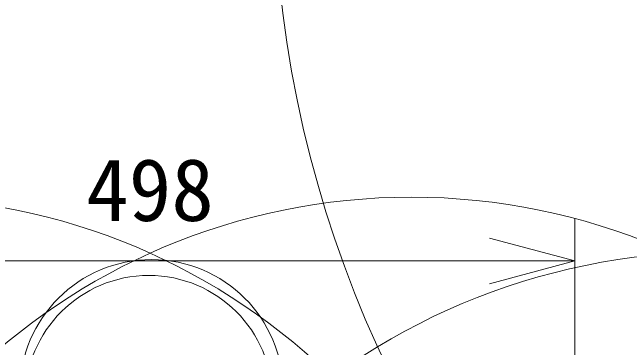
# Model space of a CAD drawing. Units: millimetres, scale not verified. Extents: x -582 to 628, y -290 to 327.
# Drawn here: x -28.68 to -10.59, y 31.41 to 41.25 of the extents above; entities that cross this region are included whole.
import ezdxf
from ezdxf.enums import TextEntityAlignment as Align

# ---------------------------------------------------------------- set-up
doc = ezdxf.new("R2010")
doc.units = ezdxf.units.MM
doc.header["$LTSCALE"] = 0.125
for name, color, linetype, lineweight in [('0-0_0', 7, 'Continuous', 20), ('0-4_GAIKEI', 1, 'Continuous', 18), ('0-5_SUNPO', 7, 'Continuous', 20)]:
    doc.layers.add(name, color=color, linetype=linetype, lineweight=lineweight)
doc.styles.add('ＭＳ ゴシック', font='')
doc.styles.get('ＭＳ ゴシック').set_extended_font_data('MS Gothic')

# ---------------------------------------------------------------- blocks, each defined once
blk = doc.blocks.new('_Open30')
at = {"layer": '0-0_0'}
blk.add_line((0, 0), (-1, 0), dxfattribs=at)
blk.add_lwpolyline([(-1, 0.26795), (0, 0), (-1, -0.26795)], dxfattribs=at)
blk = doc.blocks.new('D1')
at = {"layer": '0-5_SUNPO'}
for p, q in [((181.3084, 342.583), (181.3084, 348.708)), ((158.9098, 347.458), (178.8084, 347.458))]:
    blk.add_line(p, q, dxfattribs=at)
at = {"layer": '0-5_SUNPO', "xscale": 2.5, "yscale": 2.5}
blk.add_blockref('_Open30', (181.3084, 347.458), dxfattribs=at)
at = {"layer": '0-5_SUNPO', "style": 'ＭＳ ゴシック'}
blk.add_text('498', height=1.833, dxfattribs=at).set_placement((166.9841, 348.083), align=Align.BOTTOM_LEFT)

msp = doc.modelspace()

# ---------------------------------------------------------------- linework, layer by layer
at = {"layer": '0-4_GAIKEI'}
for centre, radius in [((-273.7808, 18.5959), 308.4259), ((-262.7406, 18.5961), 297.4007), ((-99.7308, 18.3124), 134.3757), ((-68.6313, 4.1799), 80.8031), ((-3.8287, 17.9853), 38.4881), ((-32.2965, 17.2219), 18.6068), ((-16.9847, 17.2219), 18.6068), ((-8.0086, 14.9948), 19.2233)]:
    msp.add_circle(centre, radius, dxfattribs=at)
at = {"layer": '0-4_GAIKEI', "color": 7}
for centre, radius in [((13.2545, 45.5942), 34.2828), ((-24.5976, 30.1391), 3.8578), ((-24.6786, 29.9059), 3.6246)]:
    msp.add_circle(centre, radius, dxfattribs=at)

# ---------------------------------------------------------------- block references
at = {"layer": '0-5_SUNPO'}
msp.add_blockref('D1', (-193.4976, -313.5022), dxfattribs=at)

doc.saveas('drawing.dxf')
